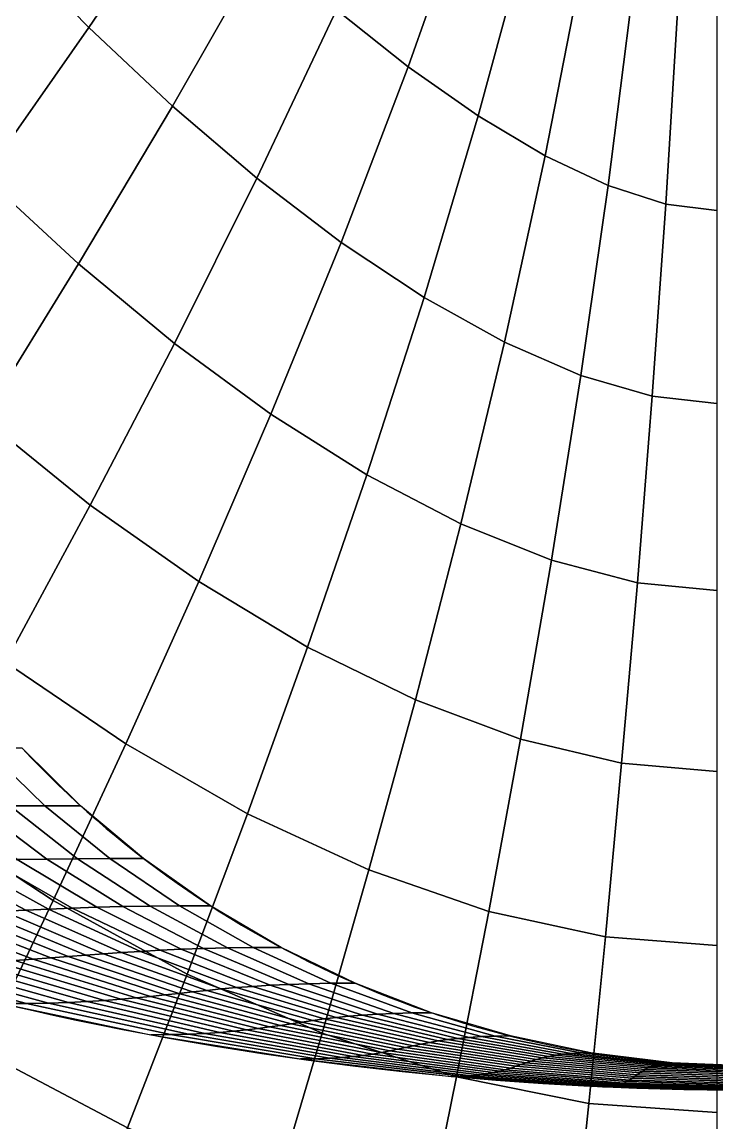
# Model space of a CAD drawing. Extents: x -0.04 to 0.34, y -0.083 to 0.58.
# Drawn here: x 0.1027 to 0.1502, y -0.0023 to 0.0729 of the extents above; entities that cross this region are included whole.
import ezdxf

# ---------------------------------------------------------------- set-up
doc = ezdxf.new("R2010")
doc.units = 0
doc.header["$MEASUREMENT"] = 0
doc.layers.get('0').update_dxf_attribs({"linetype": 'CONTINUOUS'})

msp = doc.modelspace()

# ---------------------------------------------------------------- linework, layer by layer
for centre, radius, start, end in [((0.1527498471878846, 0.225571090696714, 0.02333333333333526), 0.2256105283522224, 243.6891003284607, 296.3108996715393), ((0.1527498471878855, 0.07001367108940698, 0.2056398495302198), 0.0684036105262039, 223.0334373669342, 316.9665626330658)]:
    msp.add_arc(centre, radius, start, end)

# ---------------------------------------------------------------- meshes
mesh = msp.add_polymesh((9, 9))
for k, corner in enumerate([(0.1443132398275789, 0.1332164100442708, 0.1198849837569122), (0.1392656217458999, 0.1234972567775283, 0.1242281356467695), (0.1336563330246226, 0.1135324357501954, 0.1292883397149032), (0.1275709886800603, 0.1033888987769578, 0.1350524141278405), (0.1210949076295969, 0.09313317327301252, 0.1415053496337598), (0.1143130773364776, 0.08283130535435146, 0.1486303487787385), (0.1073101193838888, 0.0725488041356328, 0.1564088697803707), (0.1001702560748237, 0.06235058736423205, 0.1648206749437589), (0.09297727815139895, 0.05230092852574697, 0.1738438834930224), (0.1437408116672392, 0.1337980574290738, 0.1198849837569122), (0.1377329364670501, 0.1251203117408484, 0.1242596978155417), (0.131214346461636, 0.1161180712901861, 0.129349502066644), (0.12426982424037, 0.1068625637965794, 0.1351410180627097), (0.1169837946765176, 0.09742464055420075, 0.1416190294877925), (0.1094402822147316, 0.08787472596414081, 0.1487665222780798), (0.1017228692812109, 0.07828276812885293, 0.1565647294668486), (0.09391465593311549, 0.06871819063173779, 0.1649931806351873), (0.08609822086037938, 0.05924984562185043, 0.174029755837716), (0.1432159051413494, 0.1344229480917989, 0.1198849837569122), (0.1362362696763857, 0.1268122517734713, 0.1242919063085891), (0.1288131147181944, 0.118804656248171, 0.1294119168897516), (0.1210286849369855, 0.1104748597278167, 0.1352314364126273), (0.1129648044078991, 0.1018972329555849, 0.1417350372569249), (0.1047028263905386, 0.09314577530181034, 0.1489054843132439), (0.09632358442851335, 0.08429407178394555, 0.1567237808192612), (0.08790734490606794, 0.07541525111752745, 0.1651692188663719), (0.0795337611948373, 0.06658194490252423, 0.174219434442028), (0.1427397661700394, 0.1350857688323923, 0.1198849837569122), (0.1347950881709446, 0.1285473467521887, 0.1243241148016365), (0.1264865948683689, 0.1215493500854496, 0.1294743317128591), (0.1178926031380543, 0.1141688665293012, 0.1353218547625449), (0.1090909463817094, 0.1064827052687047, 0.1418510450260573), (0.1001589167985835, 0.09856735963601904, 0.1490444463484078), (0.09117320917439004, 0.09049897055647693, 0.1568828321716738), (0.08220986634515343, 0.08235329087053267, 0.1653452570975565), (0.07334422648890265, 0.07420565062184825, 0.1744091130463399), (0.1423131960233509, 0.1357815409867269, 0.1198849837569122), (0.1334283528477063, 0.1303002471715005, 0.1243556769704087), (0.1242680627845346, 0.124309824770265, 0.1295354940645999), (0.1149056533291296, 0.1178883848291348, 0.135410458697414), (0.1054139068855718, 0.111113807856227, 0.1419647248800901), (0.0958649956810092, 0.1040637129131798, 0.1491806198477491), (0.08633041839065908, 0.09681542735720217, 0.1570386918581517), (0.07688093865120288, 0.08944595730895455, 0.1655177627889848), (0.0675865256349793, 0.08203195891973603, 0.1745949853910335), (0.1419366652396688, 0.1365056292677587, 0.1198849837569122), (0.1321546483137087, 0.1320459942031811, 0.1243859464906305), (0.1221902876581685, 0.1270442783245509, 0.1295941514736074), (0.1121111975170906, 0.1215779549754978, 0.1354954338021861), (0.1019843879496978, 0.1157243129710157, 0.1420737489039235), (0.09187619268869379, 0.1095604318575012, 0.1493112162754449), (0.08185219889475787, 0.1031631576935033, 0.1571881682127603), (0.07197717900414152, 0.0966090794114407, 0.1656832034009009), (0.06231502486048318, 0.08997450581910926, 0.1747732452164906), (0.1416104089859681, 0.1372537278879242, 0.1198849837569122), (0.1309922913821671, 0.1337600039070412, 0.1244142770380267), (0.1202856780917474, 0.129711413563445, 0.1296490514685146), (0.1095520906599592, 0.1251828271408291, 0.1355749656618128), (0.09885239113898187, 0.1202489734563905, 0.142175789182458), (0.088246703342233, 0.1149844208942576, 0.1494334470956728), (0.07779433616845105, 0.1094635588381154, 0.1573280695695647), (0.06755370921049214, 0.1037605795492194, 0.1658380463935481), (0.05758228085743849, 0.09794946053490139, 0.1749400862630926), (0.1413345042222927, 0.1380218320461417, 0.1198849837569122), (0.1299594188663614, 0.1354180347902598, 0.124440022288322), (0.1185864003147293, 0.1322703944133761, 0.1296989415779551), (0.1072708468984745, 0.1286488998976953, 0.1356472398612452), (0.09606744719449295, 0.1246234378914413, 0.142268517800594), (0.08503009527846334, 0.1202637789888235, 0.1495445237726099), (0.07421180820532297, 0.1156395642987758, 0.1574552042626303), (0.06366464594858395, 0.1108202923358836, 0.1659787592271706), (0.05343963402297619, 0.1058753062661182, 0.1750917022712216), (0.1411089304280171, 0.1388062006949509, 0.1198849837569122), (0.1290740566709404, 0.1369961454456978, 0.1244625359172415), (0.1171244712161881, 0.1346807888713182, 0.129742569330562), (0.1053097703756445, 0.1319226400098998, 0.1357104419854352), (0.09367879675482921, 0.1287841397860323, 0.1423496068432317), (0.08227954925781883, 0.1253276518787525, 0.1496416577704335), (0.07115909545762894, 0.1216154537816998, 0.1575663806260224), (0.06036348657769502, 0.117709728077714, 0.166101809362012), (0.04993767532285337, 0.1136725539495973, 0.175224286981259)]):
    mesh.set_mesh_vertex(divmod(k, 9), corner)
mesh = msp.add_polymesh((9, 9))
for k, corner in enumerate([(0.1502084142881691, 0.1307883348186409, 0.1198849837569122), (0.1502084142881691, 0.1161152937252308, 0.1240764648835229), (0.1502084142881691, 0.1016695226087452, 0.1289944264341829), (0.1502084142881691, 0.08748696584959181, 0.1346266313964558), (0.1502084142881691, 0.07360291289069365, 0.1409590655570426), (0.1502084142881691, 0.06005191042928915, 0.1479759723723477), (0.1502084142881691, 0.04686767645685497, 0.1556598921743607), (0.1502084142881691, 0.03408301636103395, 0.163991705614301), (0.1502084142881691, 0.02172974129833283, 0.1729506812359282), (0.1493935195055872, 0.1308297996097141, 0.1198849837569122), (0.1491940297008177, 0.1162576146045391, 0.1240795887841864), (0.1488050952465526, 0.1019007668060816, 0.1290004800457886), (0.1482482435368258, 0.08779608278275508, 0.1346354010691902), (0.1475449958670423, 0.07397973891378506, 0.1409703171466909), (0.146716866705783, 0.0604871742176194, 0.1479894502954907), (0.1457853629857458, 0.04735300501505946, 0.1556753185597117), (0.1447719834158184, 0.03461094163945178, 0.164008779556456), (0.1436982178162063, 0.02229370740118264, 0.1729690781574167), (0.1485869810524927, 0.130953406055079, 0.1198849837569122), (0.1480267092604908, 0.116670557423731, 0.1240885296033267), (0.1471261431657618, 0.102570158479544, 0.1290178058996947), (0.1459249392710723, 0.08869142013031994, 0.1346605004773614), (0.1444627305258639, 0.07507291668462535, 0.141002519972236), (0.1427791235139083, 0.06175250050222192, 0.1480280250410378), (0.1409136957148814, 0.04876721844086984, 0.155719469938475), (0.138905992847535, 0.03615323030740325, 0.164057646356417), (0.136795526301915, 0.02394572951599305, 0.1730217314154698), (0.1477967862299437, 0.1311568608335849, 0.1198849837569122), (0.146733589767883, 0.117331827926874, 0.1241026410166685), (0.1452158429058208, 0.1036394835451231, 0.1290451515245345), (0.1432980564580298, 0.0901225634255034, 0.1347001152059206), (0.141034690136481, 0.07682318815515443, 0.1410533461185783), (0.1384801464490567, 0.06378278069733212, 0.1480889080731665), (0.1356887647581482, 0.05104198565340412, 0.155789154644716), (0.1327148155162823, 0.0386405904615883, 0.1641347734744277), (0.1296124946949549, 0.02661744872850824, 0.1731048347504694), (0.1470302386950085, 0.1314365615324722, 0.1198849837569122), (0.1453410302101242, 0.1182176424393646, 0.1241212766999367), (0.1431174319933629, 0.1050685223916437, 0.1290812644489411), (0.1404256773447153, 0.09203627809347936, 0.1347524308398194), (0.1373319120803982, 0.07916739942505857, 0.1411204676706181), (0.1339021840869961, 0.06650771076643314, 0.1481693108560541), (0.1302024331501677, 0.05410229397729238, 0.1558811810125), (0.1262984810864219, 0.04199541322429057, 0.1642366283707318), (0.122256022205648, 0.03023044184298462, 0.173214581902797), (0.1462937373409943, 0.1317878790687399, 0.1198849837569122), (0.1438743601813031, 0.119303049191857, 0.1241437903288561), (0.14087276186439, 0.106815482546516, 0.1291248922015482), (0.1373639351069829, 0.09437711784940617, 0.1348156329640094), (0.1334227411898506, 0.08203934121371526, 0.1412015567132558), (0.1291238942639075, 0.06985291206095945, 0.1482664448538777), (0.1245419460688185, 0.05786789059216679, 0.1559923573758921), (0.1197512711069473, 0.04613356699888294, 0.1643596785055731), (0.1148260523142184, 0.03469839259013141, 0.1733471666128344), (0.1455926635674765, 0.1322054756766373, 0.1198849837569122), (0.1423577516222252, 0.1205622901105656, 0.1241695355791515), (0.1385221251553158, 0.1088374858327044, 0.1291747823109886), (0.1341667709865669, 0.09708810972325987, 0.1348879071634418), (0.1293724942387263, 0.08537069519144969, 0.1412942853313917), (0.1242198966422288, 0.0737411933338763, 0.1483775215308148), (0.1187893554102007, 0.06225490554182289, 0.1561194920689576), (0.1131610027429229, 0.05096641772516786, 0.1645003913391956), (0.1074147060192295, 0.03992953631657969, 0.1734987826209634), (0.1449313688921643, 0.1326836119245429, 0.1198849837569122), (0.1408142047248744, 0.1219691501262601, 0.1241978661265478), (0.1361042367207277, 0.1110910387206683, 0.1292296823058959), (0.1308859075961009, 0.1001114154554659, 0.1349674390230685), (0.125243423062049, 0.08909194766950335, 0.1413963256099263), (0.1192607235250727, 0.07809376922454248, 0.1484997523510427), (0.1130214565317094, 0.0671774187644314, 0.1562593934257621), (0.1066089500341947, 0.05640277945531547, 0.164655234331843), (0.1001061865521578, 0.04582902035682657, 0.1736656236675654), (0.1443132398275789, 0.1332164100442708, 0.1198849837569122), (0.1392656217458999, 0.1234972567775283, 0.1242281356467695), (0.1336563330246226, 0.1135324357501954, 0.1292883397149032), (0.1275709886800603, 0.1033888987769578, 0.1350524141278405), (0.1210949076295969, 0.09313317327301252, 0.1415053496337598), (0.1143130773364776, 0.08283130535435146, 0.1486303487787385), (0.1073101193838888, 0.0725488041356328, 0.1564088697803707), (0.1001702560748237, 0.06235058736423205, 0.1648206749437589), (0.09297727815139895, 0.05230092852574697, 0.1738438834930224)]):
    mesh.set_mesh_vertex(divmod(k, 9), corner)
mesh = msp.add_polymesh((9, 9))
for k, corner in enumerate([(0.1502084142881691, 0.02172974129833283, 0.1729506812359282), (0.1502084142881691, 0.009838589040695789, 0.1825145270601428), (0.1502084142881691, -0.001560852507100696, 0.1926594460525264), (0.1502084142881691, -0.01244021892891545, 0.2033601953358026), (0.1502084142881691, -0.02277243987439559, 0.2145901489998849), (0.1502084142881691, -0.03253180641619324, 0.2263213643532272), (0.1502084142881691, -0.04169403501965419, 0.2385246514506272), (0.1502084142881691, -0.05023632796580402, 0.2511696457244819), (0.1502084142881691, -0.05813743007728012, 0.2642248835387723), (0.1436982178162063, 0.02229370740118264, 0.1729690781574167), (0.1425855464784787, 0.010432960008113, 0.1825338981872547), (0.1414554395523358, -0.0009407843625262036, 0.1926794180099536), (0.1403293564608033, -0.01179822415184728, 0.2033803698646724), (0.1392287453455066, -0.02211134248477298, 0.2146101028032828), (0.1381750425435684, -0.03185347403891492, 0.2263406490728047), (0.137189672097607, -0.04099936855048258, 0.2385427937773713), (0.1362940453002011, -0.04952525079919812, 0.2511861476461879), (0.1355095602741024, -0.05740887692297281, 0.2642392227262124), (0.136795526301915, 0.02394572951599305, 0.1730217314154698), (0.1346217706678237, 0.01217886615101382, 0.1825893396889888), (0.1324241613664581, 0.0008856726259545145, 0.1927365791294868), (0.130242092391866, -0.009902007876650964, 0.2034381107576447), (0.1281149141685408, -0.02015359000621353, 0.214667211964732), (0.1260819315311801, -0.02983981171530536, 0.2263958432702161), (0.1241824018322542, -0.0389327964381978, 0.2385947183677077), (0.1224555331827, -0.04740611182200127, 0.251233377284174), (0.1209404828306735, -0.05523482486427489, 0.2642802624695756), (0.1296124946949549, 0.02661744872850824, 0.1731048347504694), (0.1264359184222753, 0.01501040588433633, 0.1826768437459426), (0.1232391178444721, 0.003856227346508367, 0.1928267972820029), (0.1200760342256489, -0.006809470629241643, 0.2035292439742636), (0.1170005142995437, -0.01695228723846998, 0.2147573481111156), (0.1140663058863146, -0.02653910039329133, 0.2264829570034799), (0.1113270537866454, -0.03553812680590807, 0.2386766716367928), (0.1088362959646816, -0.04391897874089801, 0.2513079204477424), (0.1066474600304968, -0.0516527172950505, 0.264345036040426), (0.122256022205648, 0.03023044184298462, 0.173214581902797), (0.1181406141311142, 0.01884979141636323, 0.1827924025387136), (0.1140176690027042, 0.007894843246432304, 0.1929459403383791), (0.1099524450880212, -0.002594117610619007, 0.2036495954740732), (0.1060100388249062, -0.01257796558154767, 0.214876382869317), (0.1022553773176667, -0.02201879492812364, 0.2265980003306146), (0.09875321130805254, -0.03087997706397139, 0.2387848999997832), (0.09556810864069326, -0.03912621469356092, 0.2514063629461953), (0.09276444824131441, -0.04672359263865089, 0.2644305767103275), (0.1148260523142184, 0.03469839259013141, 0.1733471666128344), (0.1098402672680557, 0.02360991300671089, 0.1829320082478994), (0.1048676749710807, 0.01291470368899694, 0.1930898761694926), (0.09998180324761413, 0.002658307758830025, 0.2037949912166178), (0.09525593678831862, -0.007114823529958292, 0.2150201878662192), (0.09076310587650199, -0.01636138762419725, 0.2267369833096385), (0.08657607582768839, -0.02503928464580274, 0.2389156498718351), (0.08276733717206658, -0.03310766837366752, 0.2515252905888349), (0.07940909660733492, -0.04052699410617122, 0.2645339177508444), (0.1074147060192295, 0.03992953631657969, 0.1734987826209634), (0.1016300487303637, 0.02919722621522891, 0.1830916530540976), (0.0958863122097629, 0.01882155082442627, 0.1932544726462206), (0.09026245820998008, 0.0088536143323934, 0.2039612571614416), (0.0848371123755996, -0.0006564936202264615, 0.2151846347287055), (0.07968854865847846, -0.009659750748425955, 0.22689591599857), (0.07489467471901162, -0.01810825227507062, 0.239065167668105), (0.07053301835434295, -0.0259552583025171, 0.2516612891849636), (0.06668071499158518, -0.03315523828574718, 0.2646520924335408), (0.1001061865521578, 0.04582902035682657, 0.1736656236675654), (0.09359577830278437, 0.03551453957013373, 0.1832673291379055), (0.08715994336917349, 0.0255169093043135, 0.19343559763944), (0.08088048297371292, 0.01589282299772932, 0.2041442192680887), (0.07483875992017924, 0.006698044625992994, 0.2153655950836589), (0.0691156782650027, -0.002012639677356765, 0.2270708084554279), (0.06379166427471344, -0.01018546756708516, 0.2392296998037493), (0.05894664872291672, -0.01776774388506719, 0.2518109445438834), (0.05466005057647766, -0.02470788140369229, 0.2647821340299807), (0.09297727815139895, 0.05230092852574697, 0.1738438834930224), (0.0858145137241027, 0.04246340555257988, 0.183455028679921), (0.07876479849810974, 0.03290085126320741, 0.1936291190200279), (0.07191044738011759, 0.02367530565547082, 0.2043397034961033), (0.06533322754531651, 0.01484797017258122, 0.2155589405579628), (0.05911433304001018, 0.006479164055641862, 0.2272576707382304), (0.05333436099108085, -0.001371717108709758, 0.2394054926939244), (0.04807328948900375, -0.008646240542395711, 0.2519708424748965), (0.04341045720642295, -0.01528697303430326, 0.2649210758117282)]):
    mesh.set_mesh_vertex(divmod(k, 9), corner)
mesh = msp.add_polymesh((9, 5))
for k, corner in enumerate([(0.06274984718788477, 0.02333333333333582, 0.05979463657271217), (0.06024984718788473, 0.02333333333333565, 0.05067931076286797), (0.05774984718788469, 0.02333333333333548, 0.04156398495302366), (0.05524984718788463, 0.02333333333333526, 0.03244865914317946), (0.05274984718788459, 0.02333333333333509, 0.02333333333333526), (0.07150789767805009, 0.01900178988852885, 0.05979463657271217), (0.0692463007197269, 0.01898275839465768, 0.05067931076286797), (0.06693562614434923, 0.01896834726346036, 0.04156398495302366), (0.0645688628637664, 0.01895921654674743, 0.03244865914317946), (0.06213899978982779, 0.01895602629632959, 0.02333333333333526), (0.08033965691788895, 0.01509591836543245, 0.05979463657271217), (0.07832047439476623, 0.01506199410130665, 0.05067931076286797), (0.07621855005644786, 0.01503630578569681, 0.04156398495302366), (0.07402206364362016, 0.01502002998267676, 0.03244865914317946), (0.07171919489696947, 0.01501434325632028, 0.02333333333333526), (0.08923842423706199, 0.01162567753536442, 0.05979463657271206), (0.08746503012644716, 0.01158031380029073, 0.05067931076286797), (0.08558897736060586, 0.01154596322633311, 0.04156398495302366), (0.0835956004173629, 0.01152419912222247, 0.03244865914317946), (0.08147023377454302, 0.01151659479668976, 0.0233333333333352), (0.09819698058093485, 0.008599933236507429, 0.05979463657271206), (0.0966721772254806, 0.008545963174869553, 0.05067931076286786), (0.09503686370198636, 0.008505095671548446, 0.04156398495302355), (0.0932752528435892, 0.00847920252058909, 0.03244865914317946), (0.09137155748342632, 0.00847015551603697, 0.0233333333333352), (0.1072076488270736, 0.006026429277159961, 0.05979463657271206), (0.1059337256589593, 0.005966136782057707, 0.05067931076286786), (0.1045518098495779, 0.005920481771315489, 0.04156398495302355), (0.1030464738787485, 0.005891555314127606, 0.03244865914317946), (0.10140229022629, 0.005881448479688356, 0.02333333333333515), (0.1162623558699402, 0.003911761946118031, 0.05979463657271206), (0.1152411406201627, 0.003846957531485562, 0.05067931076286786), (0.1141231105755335, 0.003797885980521054, 0.04156398495302355), (0.1128944350510739, 0.003766794845177057, 0.03244865914317935), (0.1115412833618047, 0.003755931677406177, 0.02333333333333515), (0.1253526962385448, 0.002261358245462253, 0.05979463657271195), (0.1245855982330461, 0.002193459184829327, 0.05067931076286775), (0.1237398043676106, 0.002142044289205502, 0.04156398495302344), (0.1228040723765332, 0.002109468439306372, 0.03244865914317935), (0.1217671599941085, 0.00209808651584753, 0.02333333333333509), (0.1344699970038902, 0.001079457944428319, 0.05979463657271195), (0.1339580422102757, 0.001009571943539511, 0.05067931076286775), (0.1333907238405444, 0.0009566524862191228, 0.04156398495302344), (0.1327601328123941, 0.0009231233644053649, 0.03244865914317935), (0.1320583600435222, 0.0009114083700365594, 0.02333333333333504)]):
    mesh.set_mesh_vertex(divmod(k, 5), corner)
mesh = msp.add_polymesh((9, 9))
for k, corner in enumerate([(0.08274984718788522, 0.0233333333333372, 0.132717243051466), (0.08024984718788518, 0.02333333333333709, 0.1236019172416218), (0.07774984718788513, 0.02333333333333693, 0.1144865914317776), (0.07524984718788506, 0.0233333333333367, 0.1053712656219333), (0.072749847187885, 0.02333333333333654, 0.09625593981208908), (0.07024984718788495, 0.02333333333333631, 0.08714061400224488), (0.06774984718788489, 0.02333333333333615, 0.07802528819240068), (0.06524984718788485, 0.02333333333333598, 0.06890996238255637), (0.06274984718788477, 0.02333333333333582, 0.05979463657271217), (0.08867520970875087, 0.01924116867849202, 0.132717243051466), (0.0865538345134405, 0.01920893614840968, 0.1236019172416218), (0.0844394704062808, 0.01917604356651681, 0.1144865914317776), (0.0823251062991211, 0.01914315098462394, 0.1053712656219333), (0.08020373110381075, 0.0191109184545416, 0.09625593981208908), (0.07806833373219912, 0.0190800060280803, 0.08714061400224488), (0.07591190309613557, 0.01905107375705073, 0.07802528819240068), (0.07372742810746945, 0.01902478169326338, 0.06890996238255637), (0.07150789767805009, 0.01900178988852885, 0.05979463657271217), (0.09493284287346726, 0.0155226189361708, 0.132717243051466), (0.09315006553661778, 0.01546516339057047, 0.1236019172416218), (0.09137910845908198, 0.01540653128089642, 0.1144865914317776), (0.08960815138154618, 0.01534789917122237, 0.1053712656219333), (0.08782537404469673, 0.01529044362562204, 0.09625593981208908), (0.08601895618921994, 0.01523534120816916, 0.08714061400224488), (0.08417707755580216, 0.01518376848293745, 0.07802528819240068), (0.08228791788512974, 0.0151369020140007, 0.06890996238255637), (0.08033965691788895, 0.01509591836543245, 0.05979463657271217), (0.101489728194853, 0.01219626416842973, 0.1327172430514659), (0.1000096445277424, 0.01211943425873852, 0.1236019172416218), (0.09854422638280691, 0.01204103104031645, 0.1144865914317776), (0.09707880823787149, 0.01196262782189428, 0.1053712656219333), (0.09559872457076085, 0.01188579791220312, 0.09625593981208908), (0.09408930985929978, 0.01181211461997361, 0.08714061400224488), (0.09253589858131309, 0.01174315125393677, 0.07802528819240068), (0.09092382521462555, 0.01168048112282344, 0.06890996238255637), (0.08923842423706199, 0.01162567753536442, 0.05979463657271206), (0.1083115013986713, 0.009278770543581005, 0.1327172430514659), (0.1071024413804743, 0.009187364601038528, 0.1236019172416218), (0.1059091685291401, 0.00909408686445079, 0.1144865914317776), (0.1047158956778059, 0.009000809127862941, 0.1053712656219333), (0.1035068356596088, 0.008909403185320464, 0.09625593981208908), (0.1022662013076861, 0.008821740830868341, 0.08714061400224477), (0.1009782054551747, 0.008739693858552, 0.07802528819240068), (0.09962706093521195, 0.008665134062416646, 0.06890996238255637), (0.09819698058093485, 0.008599933236507429, 0.05979463657271206), (0.1153626015080947, 0.006784790371624216, 0.1327172430514659), (0.1143972287436006, 0.006682676492636208, 0.1236019172416218), (0.1134472834992875, 0.006578471544453846, 0.1144865914317775), (0.1124973382549744, 0.006474266596271483, 0.1053712656219333), (0.1115319654904803, 0.006372152717283419, 0.09625593981208908), (0.1105357376856241, 0.006274220976683953, 0.08714061400224477), (0.109493227320225, 0.006182562443667328, 0.07802528819240057), (0.1083890068741018, 0.006099268187427898, 0.06890996238255626), (0.1072076488270736, 0.006026429277159961, 0.05979463657271206), (0.1226064274509556, 0.004726874120916047, 0.1327172430514659), (0.1218618259007545, 0.004617118667232356, 0.1236019172416218), (0.1211310550355323, 0.00450511566159606, 0.1144865914317775), (0.12040028417031, 0.004393112655959763, 0.1053712656219333), (0.1196556826201089, 0.004283357202276017, 0.09625593981208896), (0.1188834196999503, 0.004178096852497371, 0.08714061400224477), (0.1180696647248551, 0.004079579158576485, 0.07802528819240045), (0.1172005870098447, 0.003990051672465855, 0.06890996238255626), (0.1162623558699402, 0.003911761946118031, 0.05979463657271206), (0.1300055012094419, 0.003115394984982922, 0.1327172430514659), (0.1294632485180481, 0.003000398310038288, 0.1236019172416218), (0.1289322380923596, 0.00288304675437806, 0.1144865914317775), (0.1284012276666711, 0.002765695198717832, 0.1053712656219333), (0.1278589749752773, 0.002650698523773198, 0.09625593981208896), (0.127294237752473, 0.002540411610259696, 0.08714061400224465), (0.126695773732553, 0.002437189338892976, 0.07802528819240045), (0.126052340649812, 0.002343386590388685, 0.06890996238255626), (0.1253526962385448, 0.002261358245462253, 0.05979463657271195), (0.1375216364888912, 0.001958486487397715, 0.1327172430514659), (0.1371678633413244, 0.001840124647742414, 0.1236019172416217), (0.13682199927606, 0.001719339016148735, 0.1144865914317775), (0.1364761352107956, 0.001598553384555057, 0.1053712656219332), (0.1361223620632289, 0.001480191544899701, 0.09625593981208885), (0.1357527707510573, 0.001366677289120988, 0.08714061400224465), (0.1353594521919786, 0.001260434409157352, 0.07802528819240045), (0.1349344973036904, 0.001163886696946947, 0.06890996238255614), (0.1344699970038902, 0.001079457944428319, 0.05979463657271195)]):
    mesh.set_mesh_vertex(divmod(k, 9), corner)
mesh = msp.add_polymesh((9, 9))
for k, corner in enumerate([(0.1027498471878856, 0.0233333333333387, 0.2056398495302198), (0.1002498471878856, 0.02333333333333854, 0.1965245237203756), (0.09774984718788554, 0.02333333333333831, 0.1874091979105314), (0.09524984718788548, 0.02333333333333815, 0.1782938721006871), (0.09274984718788543, 0.02333333333333798, 0.1691785462908429), (0.0902498471878854, 0.02333333333333776, 0.1600632204809987), (0.08774984718788535, 0.02333333333333765, 0.1509478946711545), (0.0852498471878853, 0.02333333333333748, 0.1418325688613103), (0.08274984718788522, 0.0233333333333372, 0.132717243051466), (0.1067399410227338, 0.01939606083670403, 0.2056398495302198), (0.1043100779487952, 0.01939287058628619, 0.1965245237203756), (0.1019433146682124, 0.01938373986957331, 0.1874091979105314), (0.0996326400928347, 0.01936932873837593, 0.1782938721006871), (0.09737104313451148, 0.01935029724450477, 0.1691785462908429), (0.09515151270509217, 0.01932730543977018, 0.1600632204809987), (0.09296703771642606, 0.01930101337598289, 0.1509478946711545), (0.09081060708036248, 0.01927208110495332, 0.1418325688613103), (0.08867520970875087, 0.01924116867849202, 0.132717243051466), (0.1110390220211945, 0.01579871930547255, 0.2056398495302198), (0.1087361532745438, 0.01579303257911607, 0.1965245237203756), (0.1065396668617161, 0.01577675677609597, 0.1874091979105314), (0.1044377425233977, 0.01575106846048624, 0.1782938721006871), (0.102418560000275, 0.01571714419636033, 0.1691785462908429), (0.1004702990330343, 0.01567616054779214, 0.1600632204809987), (0.09858113936236182, 0.01562929407885538, 0.1509478946711545), (0.09673926072894404, 0.01557772135362367, 0.1418325688613103), (0.09493284287346726, 0.0155226189361708, 0.132717243051466), (0.1156182189910708, 0.01256546728394309, 0.2056398495302198), (0.113492852348251, 0.01255786295841038, 0.1965245237203756), (0.1114994754050079, 0.01253609885429974, 0.1874091979105314), (0.1096234226391667, 0.01250174828034212, 0.1782938721006871), (0.1078500285285518, 0.01245638454526843, 0.1691785462908429), (0.1061646275509883, 0.01240158095780941, 0.1600632204809987), (0.1045525541843007, 0.01233891082669614, 0.1509478946711545), (0.1029991429063141, 0.01226994746065924, 0.1418325688613103), (0.101489728194853, 0.01219626416842973, 0.1327172430514659), (0.1204467795748538, 0.009718018212864499, 0.2056398495302198), (0.1185430842146909, 0.009708971208312378, 0.1965245237203756), (0.1167814733562937, 0.009683078057353023, 0.1874091979105314), (0.1151461598327995, 0.00964221055403186, 0.1782938721006871), (0.1136213564773453, 0.009588240492394096, 0.1691785462908429), (0.1121912761230682, 0.009523039666484823, 0.1600632204809987), (0.1108401316031054, 0.009448479870349469, 0.1509478946711545), (0.1095521357505941, 0.009366432898033128, 0.1418325688613103), (0.1083115013986713, 0.009278770543581005, 0.1327172430514659), (0.1254922767722849, 0.00727549460921928, 0.2056398495302198), (0.1238480931198264, 0.007265387774780085, 0.1965245237203756), (0.122342757148997, 0.007236461317592147, 0.1874091979105314), (0.1209608413396156, 0.007190806306849928, 0.1782938721006871), (0.1196869181715013, 0.007130513811747785, 0.1691785462908429), (0.1185055601244731, 0.007057674901479738, 0.1600632204809987), (0.11740133967835, 0.006974380645240308, 0.1509478946711545), (0.1163588293129508, 0.006882722112223738, 0.1418325688613103), (0.1153626015080947, 0.006784790371624216, 0.1327172430514659), (0.1307208267092598, 0.005254299645785887, 0.2056398495302198), (0.1293676750199907, 0.005243436478015007, 0.1965245237203756), (0.128138999495531, 0.00521234534267101, 0.1874091979105315), (0.1270209694509019, 0.005163273791706502, 0.1782938721006871), (0.1259997542011244, 0.005098469377074089, 0.1691785462908429), (0.1250615230612199, 0.005020179650726209, 0.1600632204809987), (0.1241924453462095, 0.004930652164615579, 0.1509478946711545), (0.1233786903711143, 0.004832134470694693, 0.1418325688613103), (0.1226064274509556, 0.004726874120916047, 0.1327172430514659), (0.1360973161906107, 0.003668006992908535, 0.2056398495302198), (0.135060403808186, 0.003656625069449748, 0.1965245237203756), (0.1341246718171085, 0.003624049219550562, 0.1874091979105315), (0.1332788779516731, 0.003572634323926738, 0.1782938721006871), (0.1325117799461744, 0.003504735263293868, 0.1691785462908429), (0.1318121355349071, 0.003422706918367435, 0.1600632204809987), (0.1311687024521661, 0.003328904169863089, 0.1509478946711545), (0.1305702384322461, 0.003225681898496369, 0.1418325688613103), (0.1300055012094419, 0.003115394984982922, 0.1327172430514659), (0.1415856385085978, 0.0025272696622608, 0.2056398495302198), (0.140883865739726, 0.00251555466789205, 0.1965245237203756), (0.1402532747115756, 0.002482025546078293, 0.1874091979105315), (0.1396859563418444, 0.002429106088757904, 0.1782938721006871), (0.1391740015482299, 0.002359220087869207, 0.1691785462908429), (0.1387095012484297, 0.002274791335350468, 0.1600632204809987), (0.1382845463601414, 0.002178243623140119, 0.1509478946711545), (0.1378912278010627, 0.002072000743176372, 0.1418325688613103), (0.1375216364888912, 0.001958486487397715, 0.1327172430514659)]):
    mesh.set_mesh_vertex(divmod(k, 9), corner)
mesh = msp.add_polymesh((9, 9))
for k, corner in enumerate([(0.1375216364888912, 0.001958486487397715, 0.1327172430514659), (0.1371678633413244, 0.001840124647742414, 0.1236019172416217), (0.13682199927606, 0.001719339016148735, 0.1144865914317775), (0.1364761352107956, 0.001598553384555057, 0.1053712656219332), (0.1361223620632289, 0.001480191544899701, 0.09625593981208885), (0.1357527707510573, 0.001366677289120988, 0.08714061400224465), (0.1353594521919786, 0.001260434409157352, 0.07802528819240045), (0.1349344973036904, 0.001163886696946947, 0.06890996238255614), (0.1344699970038902, 0.001079457944428319, 0.05979463657271195), (0.1451161118460557, 0.001261993528421934, 0.1327172430514659), (0.1449415468924398, 0.001141764695785752, 0.1236019172416217), (0.1447710608134939, 0.001019073839273021, 0.1144865914317775), (0.1446005747345479, 0.0008963829827603464, 0.1053712656219332), (0.1444260097809321, 0.0007761541501241642, 0.09625593981208885), (0.1442432870779762, 0.0006608493652409675, 0.08714061400224465), (0.1440483277510103, 0.0005529306519873045, 0.07802528819240045), (0.1438370529253646, 0.0004548600342396125, 0.06890996238255614), (0.1436053837263689, 0.0003690995358745508, 0.05979463657271183), (0.1527498471878855, 0.00102943719021642, 0.1327172430514659), (0.1527498471878855, 0.0009086114456959837, 0.1236019172416217), (0.1527498471878855, 0.0007853114538473038, 0.1144865914317774), (0.1527498471878855, 0.000662011461998735, 0.1053712656219331), (0.1527498471878855, 0.0005411857174782431, 0.09625593981208885), (0.1527498471878855, 0.0004253084676137941, 0.08714061400224454), (0.1527498471878856, 0.0003168539597336317, 0.07802528819240034), (0.1527498471878856, 0.0002182964411655552, 0.06890996238255614), (0.1527498471878855, 0.0001321101592379748, 0.05979463657271183), (0.1603835825297154, 0.00126199352842199, 0.1327172430514659), (0.1605581474833312, 0.001141764695785807, 0.1236019172416217), (0.1607286335622772, 0.001019073839273077, 0.1144865914317774), (0.1608991196412231, 0.0008963829827603464, 0.1053712656219331), (0.1610736845948391, 0.0007761541501242197, 0.09625593981208885), (0.1612564072977949, 0.0006608493652409675, 0.08714061400224454), (0.1614513666247608, 0.0005529306519873045, 0.07802528819240023), (0.1616626414504065, 0.0004548600342396125, 0.06890996238255603), (0.1618943106494022, 0.0003690995358745508, 0.05979463657271172), (0.1679780578868798, 0.001958486487397826, 0.1327172430514659), (0.1683318310344466, 0.001840124647742525, 0.1236019172416217), (0.168677695099711, 0.001719339016148791, 0.1144865914317774), (0.1690235591649754, 0.001598553384555113, 0.1053712656219331), (0.1693773323125422, 0.001480191544899812, 0.09625593981208885), (0.1697469236247138, 0.001366677289121154, 0.08714061400224443), (0.1701402421837925, 0.001260434409157463, 0.07802528819240023), (0.1705651970720807, 0.001163886696947003, 0.06890996238255603), (0.171029697371881, 0.00107945794442843, 0.05979463657271172), (0.1754941931663291, 0.003115394984983033, 0.1327172430514658), (0.1760364458577229, 0.003000398310038455, 0.1236019172416217), (0.1765674562834115, 0.002883046754378227, 0.1144865914317773), (0.1770984667091, 0.002765695198717943, 0.1053712656219331), (0.1776407194004938, 0.00265069852377342, 0.09625593981208874), (0.178205456623298, 0.002540411610259918, 0.08714061400224443), (0.1788039206432181, 0.002437189338893253, 0.07802528819240023), (0.179447353725959, 0.002343386590388852, 0.06890996238255592), (0.1801469981372263, 0.002261358245462475, 0.05979463657271172), (0.1828932669248154, 0.004726874120916214, 0.1327172430514658), (0.1836378684750165, 0.004617118667232578, 0.1236019172416217), (0.1843686393402388, 0.004505115661596171, 0.1144865914317773), (0.185099410205461, 0.00439311265595993, 0.1053712656219331), (0.1858440117556621, 0.004283357202276239, 0.09625593981208863), (0.1866162746758208, 0.004178096852497648, 0.08714061400224443), (0.187430029650916, 0.004079579158576707, 0.07802528819240023), (0.1882991073659264, 0.003990051672466022, 0.06890996238255592), (0.1892373385058309, 0.003911761946118308, 0.05979463657271161), (0.1901370928676763, 0.006784790371624494, 0.1327172430514658), (0.1911024656321704, 0.006682676492636486, 0.1236019172416217), (0.1920524108764836, 0.006578471544454123, 0.1144865914317773), (0.1930023561207966, 0.006474266596271816, 0.1053712656219331), (0.1939677288852908, 0.006372152717283808, 0.09625593981208863), (0.1949639566901469, 0.006274220976684286, 0.08714061400224432), (0.1960064670555461, 0.006182562443667716, 0.07802528819240012), (0.1971106875016693, 0.006099268187428342, 0.06890996238255592), (0.1982920455486975, 0.006026429277160406, 0.05979463657271161), (0.1971881929770997, 0.009278770543581283, 0.1327172430514658), (0.1983972529952967, 0.009187364601038861, 0.1236019172416217), (0.199590525846631, 0.009094086864451012, 0.1144865914317773), (0.2007837986979651, 0.009000809127863274, 0.1053712656219331), (0.2019928587161622, 0.008909403185320852, 0.09625593981208863), (0.2032334930680849, 0.00882174083086873, 0.08714061400224432), (0.2045214889205963, 0.008739693858552333, 0.07802528819240001), (0.2058726334405591, 0.00866513406241698, 0.06890996238255592), (0.2073027137948362, 0.008599933236507873, 0.0597946365727115)]):
    mesh.set_mesh_vertex(divmod(k, 9), corner)
mesh = msp.add_polymesh((9, 9))
for k, corner in enumerate([(0.1415856385085978, 0.0025272696622608, 0.2056398495302198), (0.140883865739726, 0.00251555466789205, 0.1965245237203756), (0.1402532747115756, 0.002482025546078293, 0.1874091979105315), (0.1396859563418444, 0.002429106088757904, 0.1782938721006871), (0.1391740015482299, 0.002359220087869207, 0.1691785462908429), (0.1387095012484297, 0.002274791335350468, 0.1600632204809987), (0.1382845463601414, 0.002178243623140119, 0.1509478946711545), (0.1378912278010627, 0.002072000743176372, 0.1418325688613103), (0.1375216364888912, 0.001958486487397715, 0.1327172430514659), (0.1471489359235001, 0.001839748464776636, 0.2056398495302198), (0.146794900484405, 0.001827848682706801, 0.1965245237203755), (0.1464775749173397, 0.001793790685748198, 0.1874091979105315), (0.1461928803476343, 0.001740036497777653, 0.1782938721006871), (0.1459367379006188, 0.001669048142671603, 0.1691785462908429), (0.1457050687016231, 0.00158328764430643, 0.1600632204809987), (0.1454937938759774, 0.001485217026558794, 0.1509478946711545), (0.1452988345490116, 0.001377298313305131, 0.1418325688613102), (0.1451161118460557, 0.001261993528421934, 0.1327172430514659), (0.1527498471878856, 0.001610060563203008, 0.2056398495302198), (0.1527498471878856, 0.001598101701117294, 0.1965245237203755), (0.1527498471878855, 0.001563874613078886, 0.1874091979105315), (0.1527498471878855, 0.001509853546415973, 0.1782938721006871), (0.1527498471878855, 0.001438512748456688, 0.1691785462908429), (0.1527498471878855, 0.001352326466529052, 0.1600632204809987), (0.1527498471878855, 0.001253768947961087, 0.1509478946711545), (0.1527498471878855, 0.001145314440080925, 0.1418325688613102), (0.1527498471878855, 0.00102943719021642, 0.1327172430514659), (0.158350758452271, 0.001839748464776747, 0.2056398495302198), (0.1587047938913661, 0.001827848682706801, 0.1965245237203755), (0.1590221194584313, 0.001793790685748253, 0.1874091979105315), (0.1593068140281367, 0.001740036497777708, 0.1782938721006871), (0.1595629564751522, 0.001669048142671659, 0.1691785462908429), (0.1597946256741479, 0.001583287644306486, 0.1600632204809987), (0.1600059004997936, 0.001485217026558849, 0.1509478946711545), (0.1602008598267595, 0.001377298313305242, 0.1418325688613102), (0.1603835825297154, 0.00126199352842199, 0.1327172430514659), (0.1639140558671734, 0.002527269662260911, 0.2056398495302198), (0.1646158286360451, 0.002515554667892161, 0.1965245237203755), (0.1652464196641954, 0.002482025546078404, 0.1874091979105315), (0.1658137380339267, 0.00242910608875796, 0.1782938721006871), (0.1663256928275411, 0.002359220087869318, 0.1691785462908429), (0.1667901931273413, 0.002274791335350523, 0.1600632204809987), (0.1672151480156296, 0.002178243623140175, 0.1509478946711545), (0.1676084665747083, 0.002072000743176539, 0.1418325688613102), (0.1679780578868798, 0.001958486487397826, 0.1327172430514659), (0.1694023781851605, 0.003668006992908646, 0.2056398495302198), (0.1704392905675851, 0.003656625069449859, 0.1965245237203755), (0.1713750225586625, 0.003624049219550673, 0.1874091979105315), (0.1722208164240979, 0.003572634323926849, 0.1782938721006871), (0.1729879144295966, 0.003504735263294034, 0.1691785462908429), (0.1736875588408639, 0.003422706918367491, 0.1600632204809987), (0.1743309919236048, 0.0033289041698632, 0.1509478946711545), (0.1749294559435249, 0.003225681898496591, 0.1418325688613102), (0.1754941931663291, 0.003115394984983033, 0.1327172430514658), (0.1747788676665114, 0.005254299645785998, 0.2056398495302198), (0.1761320193557804, 0.005243436478015118, 0.1965245237203755), (0.17736069488024, 0.005212345342671121, 0.1874091979105315), (0.1784787249248692, 0.005163273791706557, 0.1782938721006871), (0.1794999401746466, 0.005098469377074255, 0.1691785462908429), (0.1804381713145511, 0.00502017965072632, 0.1600632204809987), (0.1813072490295615, 0.004930652164615745, 0.1509478946711545), (0.1821210040046567, 0.00483213447069486, 0.1418325688613102), (0.1828932669248154, 0.004726874120916214, 0.1327172430514658), (0.1800074176034863, 0.007275494609219446, 0.2056398495302198), (0.1816516012559447, 0.007265387774780196, 0.1965245237203755), (0.1831569372267741, 0.007236461317592369, 0.1874091979105315), (0.1845388530361554, 0.007190806306850095, 0.1782938721006871), (0.1858127762042696, 0.007130513811747952, 0.1691785462908429), (0.1869941342512979, 0.00705767490147996, 0.1600632204809987), (0.188098354697421, 0.00697438064524053, 0.1509478946711545), (0.1891408650628202, 0.006882722112224016, 0.1418325688613102), (0.1901370928676763, 0.006784790371624494, 0.1327172430514658), (0.1850529148009173, 0.009718018212864665, 0.2056398495302198), (0.1869566101610802, 0.009708971208312545, 0.1965245237203755), (0.1887182210194773, 0.009683078057353245, 0.1874091979105315), (0.1903535345429715, 0.009642210554032027, 0.1782938721006871), (0.1918783378984257, 0.009588240492394373, 0.1691785462908429), (0.1933084182527028, 0.009523039666485045, 0.1600632204809987), (0.1946595627726656, 0.00944847987034969, 0.1509478946711545), (0.1959475586251769, 0.009366432898033406, 0.1418325688613102), (0.1971881929770997, 0.009278770543581283, 0.1327172430514658)]):
    mesh.set_mesh_vertex(divmod(k, 9), corner)
mesh = msp.add_polymesh((9, 5))
for k, corner in enumerate([(0.1344699970038902, 0.001079457944428319, 0.05979463657271195), (0.1339580422102757, 0.001009571943539511, 0.05067931076286775), (0.1333907238405444, 0.0009566524862191228, 0.04156398495302344), (0.1327601328123941, 0.0009231233644053649, 0.03244865914317935), (0.1320583600435222, 0.0009114083700365594, 0.02333333333333504), (0.1436053837263689, 0.0003690995358745508, 0.05979463657271183), (0.1433492412793534, 0.0002981111807685011, 0.05067931076286764), (0.143064546709648, 0.0002443569927979006, 0.04156398495302344), (0.1427472211425827, 0.0002102989958393531, 0.03244865914317924), (0.1423931857034876, 0.0001983992137694068, 0.02333333333333498), (0.1527498471878855, 0.0001321101592379748, 0.05979463657271183), (0.1527498471878855, 6.076936127874522e-05, 0.05067931076286764), (0.1527498471878855, 6.748294615832595e-06, 0.04156398495302333), (0.1527498471878855, -2.747879342257509e-05, 0.03244865914317924), (0.1527498471878855, -3.943765550840084e-05, 0.02333333333333498), (0.1618943106494022, 0.0003690995358745508, 0.05979463657271172), (0.1621504530964177, 0.0002981111807685011, 0.05067931076286764), (0.1624351476661231, 0.0002443569927979561, 0.04156398495302333), (0.1627524732331883, 0.0002102989958393531, 0.03244865914317924), (0.1631065086722834, 0.0001983992137694623, 0.02333333333333493), (0.171029697371881, 0.00107945794442843, 0.05979463657271172), (0.1715416521654954, 0.001009571943539678, 0.05067931076286752), (0.1721089705352267, 0.0009566524862192338, 0.04156398495302321), (0.172739561563377, 0.0009231233644054759, 0.03244865914317913), (0.1734413343322487, 0.0009114083700367259, 0.02333333333333487), (0.1801469981372263, 0.002261358245462475, 0.05979463657271172), (0.180914096142725, 0.002193459184829605, 0.05067931076286752), (0.1817598900081604, 0.00214204428920578, 0.04156398495302321), (0.1826956219992378, 0.002109468439306594, 0.03244865914317913), (0.1837325343816624, 0.002098086515847808, 0.02333333333333482), (0.1892373385058309, 0.003911761946118308, 0.05979463657271161), (0.1902585537556084, 0.00384695753148584, 0.05067931076286741), (0.1913765838002375, 0.003797885980521332, 0.04156398495302321), (0.1926052593246972, 0.00376679484517739, 0.03244865914317913), (0.1939584110139662, 0.003755931677406454, 0.02333333333333476), (0.1982920455486975, 0.006026429277160406, 0.05979463657271161), (0.1995659687168118, 0.005966136782058151, 0.05067931076286741), (0.2009478845261931, 0.005920481771315933, 0.0415639849530231), (0.2024532204970225, 0.005891555314128105, 0.03244865914317902), (0.2040974041494809, 0.0058814484796888, 0.02333333333333476), (0.2073027137948362, 0.008599933236507873, 0.0597946365727115), (0.2088275171502904, 0.008545963174869997, 0.05067931076286741), (0.2104628306737846, 0.008505095671548835, 0.0415639849530231), (0.2122244415321817, 0.00847920252058959, 0.03244865914317902), (0.2141281368923446, 0.008470155516037414, 0.0233333333333347)]):
    mesh.set_mesh_vertex(divmod(k, 5), corner)

doc.saveas('drawing.dxf')
